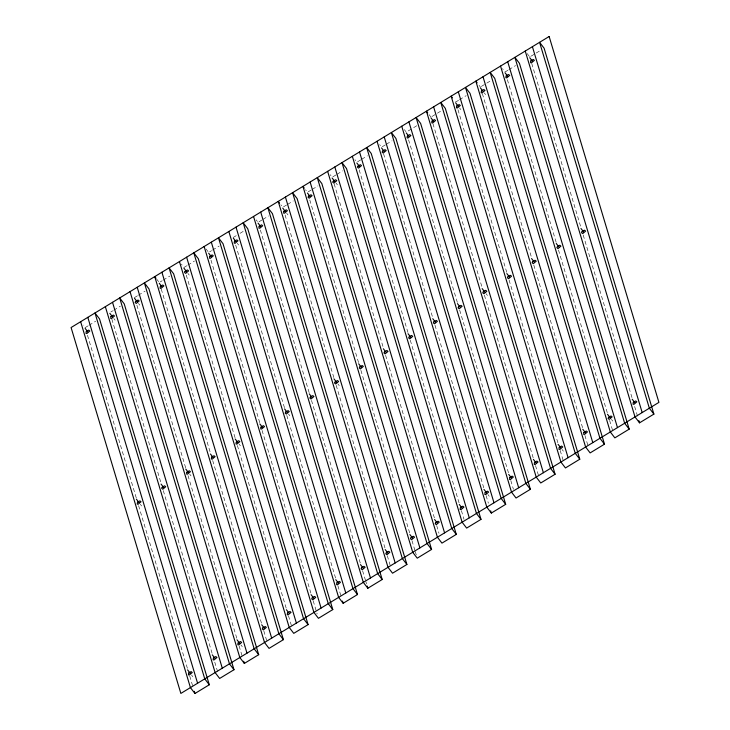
<?xml version="1.0" encoding="UTF-8"?>
<svg xmlns="http://www.w3.org/2000/svg" width="730" height="730" viewBox="0 0 730 730"><rect width="100%" height="100%" fill="white"/><g stroke="black" fill="none" stroke-linecap="round" stroke-linejoin="round"><path stroke-width="0.55" stroke-dasharray="3.65 2.74" d="M88.047 325.863L85.182 327.615L83.238 325.087M89.005 325.279L95.694 321.209M110.832 311.993L112.748 310.825M113.707 310.25L120.395 306.171M137.45 295.787L134.575 297.539L133.28 295.851M138.399 295.212L145.097 291.133M160.235 281.917L162.142 280.758M163.1 280.174L169.798 276.095M186.843 265.72L183.978 267.463L181.387 264.096M187.802 265.136L194.49 261.057M209.629 251.841L211.545 250.682M212.503 250.098L219.192 246.028M236.246 235.644L233.381 237.387L232.085 235.708M240.07 233.317L243.893 230.99M259.031 221.774L261.897 220.022M262.855 219.447L268.594 215.952M286.598 204.984L282.775 207.32L280.831 204.792M287.556 204.409L293.296 200.914M311.299 189.955L307.476 192.282L305.532 189.754M312.257 189.371L317.997 185.876M336.001 174.917L332.177 177.244L330.234 174.716M336.959 174.333L342.689 170.838M360.702 159.879L356.879 162.206L354.935 159.678M361.651 159.295L367.391 155.8M385.394 144.841L381.571 147.168L379.627 144.64M386.352 144.257L392.092 140.762M416.793 125.733L406.272 132.13L404.329 129.602M431.932 116.517L441.495 110.695M458.54 100.311L455.675 102.063L454.379 100.375M459.498 99.727L466.187 95.657M481.325 86.441L490.889 80.619M507.943 70.235L505.069 71.987L502.486 68.62M508.901 69.66L515.59 65.581M530.728 56.365L540.291 50.543M527.179 53.582L529.77 56.949M479.081 85.337L480.377 87.025M484.282 92.92L485.596 94.635M459.581 107.958L460.895 109.673M429.03 114.564L430.974 117.092M611.439 419.385L612.753 421.091M486.107 293.743L487.421 295.458M562.036 449.461L563.35 451.167M336.083 183.148L337.397 184.854M286.68 213.215L288.003 214.93M487.941 494.566L489.255 496.281M256.13 219.83L257.425 221.509M237.287 243.291L238.601 245.006M337.908 383.962L339.231 385.677M206.088 249.058L208.032 251.585M187.884 273.367L189.198 275.073M288.514 414.038L289.828 415.753M156.685 279.134L158.629 281.661M138.49 303.443L139.804 305.149M239.112 444.114L240.425 445.829M113.789 318.472L115.103 320.187M189.718 474.19L191.032 475.896M140.315 504.257L141.629 505.972M240.937 644.937L242.26 646.643M191.543 675.013L192.857 676.719M531.741 63.501L580.888 227.331M583.188 234.978L632.007 397.713M634.625 406.455L637.582 416.282M507.368 79.634L556.187 242.369M558.486 250.016L607.634 413.846M609.605 420.398L612.881 431.32M482.338 93.577L531.495 257.407M533.785 265.054L582.604 427.789M584.903 435.436L588.179 446.358M457.965 109.701L506.793 272.445M509.084 280.092L558.24 443.922M560.202 450.474L563.478 461.397M432.936 123.653L482.092 287.483M484.382 295.13L533.21 457.865M535.501 465.512L538.777 476.435M408.572 139.777L457.391 302.521M459.681 310.159L508.837 473.989M510.799 480.55L513.427 489.283M383.542 153.72L432.689 317.55M434.989 325.197L483.808 487.941M486.107 495.579L488.397 503.226M359.169 169.853L407.988 332.588M410.287 340.235L459.435 504.065M461.406 510.617L464.024 519.358M334.139 183.796L383.296 347.626M385.586 355.273L434.414 518.008M436.704 525.655L438.995 533.302M309.766 199.929L358.594 362.664M360.885 370.311L410.041 534.141M412.003 540.693L414.95 550.52M415.279 551.615L416.264 554.891M285.065 214.958L333.893 377.702M336.183 385.349L385.011 548.084M387.301 555.731L390.577 566.653M260.373 229.996L309.52 393.826M311.491 400.387L360.638 564.217M362.609 570.769L365.557 580.596M365.885 581.691L366.533 583.872M235.671 245.034L284.49 407.778M286.79 415.416L335.608 578.16M337.908 585.807L341.184 596.729M210.97 260.072L260.126 423.902M262.088 430.454L311.236 594.284M313.207 600.845L317.139 613.948M186.269 275.11L235.096 437.845M237.387 445.492L286.215 608.236M288.505 615.874L291.781 626.796M161.248 289.053L210.724 453.978M212.686 460.53L261.842 624.36M263.804 630.912L267.08 641.834M136.875 305.186L185.694 467.921M187.993 475.568L236.812 638.303M239.112 645.95L242.387 656.872M111.845 319.129L160.992 482.959M163.292 490.606L212.439 654.436M214.739 662.083L217.686 671.91M87.472 335.252L136.3 497.997M138.59 505.644L187.418 668.379M189.709 676.026L192.985 686.948"/><path stroke-width="1.09" d="M80.647 321.711L190.421 687.605L194.946 693.5L209.291 684.767L99.517 318.882L94.991 312.988L204.756 678.873L209.291 684.767M233.992 669.729L229.457 663.835L119.683 297.95L124.219 303.844L233.992 669.729L219.648 678.462L215.122 672.567L105.348 306.673M130.049 291.644L239.814 657.529L244.349 663.424L258.694 654.691L148.92 288.806L144.385 282.911L254.159 648.797L258.694 654.691M283.395 639.663L278.86 633.759L169.086 267.873L173.621 273.768L283.395 639.663L269.051 648.386L264.515 642.491L154.742 276.606L156.037 278.285M308.087 624.625L303.561 618.721L193.788 252.835L198.323 258.73L308.087 624.625L293.752 633.357L289.217 627.453L179.443 261.568M332.789 609.587L328.263 603.692L218.489 237.798L223.015 243.692L332.789 609.587L318.444 618.319L313.918 612.415L204.144 246.53M228.846 231.492L338.62 597.386L343.146 603.281L357.49 594.548L247.716 228.663L243.19 222.76L352.955 588.654L357.49 594.548M253.547 216.454L363.312 582.348L367.847 588.243L382.191 579.51L272.418 213.625L267.883 207.721L377.656 573.616L382.191 579.51M406.893 564.472L402.358 558.578L292.584 192.693L297.119 198.587L406.893 564.472L392.548 573.205L388.013 567.31L278.24 201.416L279.535 203.104M431.585 549.434L427.059 543.54L317.285 177.655L321.82 183.549L431.585 549.434L417.25 558.167L412.715 552.272L302.941 186.387L304.237 188.066M456.286 534.396L451.76 528.502L341.987 162.617L346.513 168.511L456.286 534.396L441.951 543.129L437.416 537.234L327.642 171.349M480.988 519.368L476.453 513.464L366.688 147.579L371.214 153.473L480.988 519.368L466.643 528.091L462.117 522.196L352.344 156.311M377.045 141.273L486.81 507.158L491.345 513.062L505.689 504.33L395.916 138.435L391.38 132.541L501.154 498.435L505.689 504.33M530.391 489.292L525.856 483.397L416.082 117.503L420.617 123.397L530.391 489.292L516.046 498.024L511.511 492.12L401.737 126.235M555.083 474.254L550.557 468.359L440.783 102.465L445.318 108.368L555.083 474.254L540.748 482.986L536.212 477.091L426.439 111.197L427.734 112.885M579.784 459.216L575.258 453.321L465.484 87.427L470.011 93.331L579.784 459.216L565.449 467.948L560.914 462.053L451.14 96.159L452.436 97.847M604.486 444.178L599.951 438.283L490.186 72.398L494.712 78.292L604.486 444.178L590.141 452.91L585.615 447.015L475.841 81.121L477.137 82.809M629.187 429.14L624.652 423.245L514.878 57.36L519.413 63.254L629.187 429.14L614.842 437.872L610.317 431.977L500.543 66.092M525.244 51.054L635.009 416.94L639.544 422.834L653.888 414.111L544.115 48.217L539.58 42.322L649.353 408.207L653.888 414.111M529.734 57.716L532.362 61.137M505.032 72.754L507.669 76.175M480.331 87.792L482.968 91.213M580.961 228.463L583.589 231.885M455.639 102.821L458.267 106.251M556.26 243.501L558.888 246.923M430.937 117.858L433.565 121.289M531.559 258.539L534.196 261.96M632.189 399.21L634.817 402.632M406.236 132.896L408.864 136.318M506.857 273.577L509.494 276.998M607.488 414.248L610.116 417.67M381.534 147.935L384.162 151.356M482.165 288.605L484.793 292.036M582.786 429.286L585.423 432.707M356.833 162.972L359.47 166.394M457.464 303.643L460.092 307.075M558.085 444.324L560.722 447.745M332.132 178.011L334.769 181.432M432.762 318.682L435.39 322.103M533.393 459.362L536.021 462.784M307.44 193.048L310.067 196.47M408.061 333.72L410.698 337.141M508.691 474.39L511.319 477.821M282.738 208.087L285.366 211.508M383.359 348.757L385.997 352.179M483.99 489.428L486.618 492.859M258.037 223.115L260.665 226.546M358.667 363.796L361.295 367.217M459.289 504.466L461.926 507.888M233.335 238.153L235.973 241.575M333.966 378.834L336.594 382.255M434.587 519.505L437.224 522.926M208.634 253.191L211.271 256.613M309.264 393.871L311.892 397.293M409.886 534.542L412.523 537.964M183.942 268.229L186.57 271.651M284.563 408.9L287.2 412.331M385.194 549.58L387.822 553.002M159.24 283.267L161.868 286.689M259.862 423.938L262.499 427.36M360.492 564.618L363.12 568.04M134.539 298.305L137.167 301.727M235.17 438.976L237.798 442.398M335.791 579.657L338.419 583.078M109.838 313.343L112.475 316.765M210.468 454.014L213.096 457.436M311.089 594.685L313.727 598.116M85.136 328.372L87.773 331.803M185.767 469.052L188.395 472.474M286.388 609.723L289.025 613.145M161.065 484.09L163.703 487.512M261.696 624.761L264.324 628.183M136.364 499.128L139.001 502.55M236.995 639.799L239.623 643.221M212.293 654.837L214.921 658.259M187.592 669.875L190.229 673.297M532.407 46.683L642.181 412.578M638.887 420.653L639.544 422.834M507.715 61.721L617.48 427.616M483.014 76.76L592.787 442.645M458.312 91.797L568.086 457.683M433.611 106.835L543.385 472.721M408.909 121.873L518.683 487.759M384.217 136.911L493.982 502.797M490.688 510.872L491.345 513.062M359.516 151.94L469.29 517.835M334.815 166.978L444.588 532.873M310.113 182.016L419.887 547.911M285.412 197.054L395.185 562.939M260.71 212.092L370.484 577.977M367.19 586.062L367.847 588.243M236.018 227.13L345.783 593.015M342.489 601.091L343.146 603.281M211.317 242.168L321.09 608.053M186.615 257.197L296.389 623.091M161.914 272.235L271.688 638.13M137.213 287.273L246.986 653.167M243.692 661.243L244.349 663.424M112.52 302.311L222.285 668.196M87.819 317.349L197.593 683.234M194.299 691.319L194.946 693.5M86.295 331.529L85.976 333.345L86.888 333.51L89.799 331.009L88.658 330.097L86.295 331.529M110.996 316.501L110.668 318.307L111.59 318.472L114.501 315.98L113.36 315.059L110.996 316.501M135.689 301.463L135.141 302.512L136.282 303.434L139.193 300.942L138.052 300.021L135.689 301.463M160.39 286.425L160.071 288.231L160.983 288.396L163.894 285.904L162.754 284.983L160.39 286.425M185.091 271.387L184.544 272.445L185.685 273.358L188.596 270.866L187.455 269.945L185.091 271.387M209.793 256.349L209.474 258.155L210.386 258.32L213.297 255.829L212.156 254.907L209.793 256.349M234.494 241.311L234.166 243.117L235.087 243.282L237.998 240.79L236.858 239.878L234.494 241.311M259.187 226.273L258.867 228.079L259.78 228.253L262.69 225.752L261.559 224.84L259.187 226.273M283.888 211.235L283.568 213.05L284.481 213.215L287.392 210.714L286.251 209.802L283.888 211.235M137.523 502.286L137.204 504.092L138.116 504.257L141.027 501.765L139.886 500.844L137.523 502.286M308.589 196.206L308.042 197.255L309.182 198.177L312.093 195.686L310.953 194.764L308.589 196.206M162.224 487.248L161.677 488.297L162.808 489.219L165.719 486.727L164.588 485.806L162.224 487.248M333.291 181.168L332.743 182.217L333.884 183.139L336.795 180.648L335.654 179.726L333.291 181.168M186.916 472.21L186.597 474.016L187.51 474.181L190.421 471.689L189.28 470.768L186.916 472.21M357.992 166.13L357.445 167.179L358.585 168.101L361.496 165.61L360.355 164.688L357.992 166.13M211.618 457.172L211.298 458.978L212.211 459.143L215.122 456.651L213.981 455.73L211.618 457.172M382.693 151.092L382.146 152.15L383.277 153.063L386.188 150.572L385.057 149.65L382.693 151.092M236.319 442.134L236 443.94L236.912 444.105L239.823 441.613L238.683 440.692L236.319 442.134M407.386 136.054L407.066 137.861L407.979 138.025L410.89 135.534L409.749 134.612L407.386 136.054M261.021 427.096L260.701 428.902L261.614 429.067L264.525 426.576L263.384 425.663L261.021 427.096M432.087 121.016L431.768 122.822L432.68 122.996L435.591 120.496L434.45 119.583L432.087 121.016M285.722 412.058L285.174 413.116L286.306 414.038L289.226 411.537L288.085 410.625L285.722 412.058M456.788 105.978L456.469 107.794L457.382 107.958L460.292 105.458L459.152 104.545L456.788 105.978M310.414 397.02L309.867 398.078L311.007 399L313.918 396.499L312.778 395.587L310.414 397.02M481.49 90.949L481.17 92.756L482.083 92.92L484.994 90.429L483.853 89.507L481.49 90.949M335.116 381.991L334.568 383.04L335.709 383.962L338.62 381.471L337.479 380.549L335.116 381.991M188.751 673.033L188.422 674.839L189.344 675.004L192.255 672.512L191.114 671.591L188.751 673.033M506.191 75.911L505.863 77.718L506.775 77.882L509.686 75.391L508.555 74.469L506.191 75.911M359.817 366.953L359.269 368.002L360.41 368.924L363.321 366.433L362.18 365.511L359.817 366.953M213.443 657.995L213.124 659.801L214.036 659.966L216.947 657.474L215.806 656.553L213.443 657.995M530.883 60.873L530.564 62.68L531.476 62.844L534.387 60.353L533.247 59.431L530.883 60.873M384.518 351.915L383.971 352.964L385.112 353.886L388.022 351.395L386.882 350.473L384.518 351.915M238.144 642.957L237.825 644.763L238.737 644.928L241.648 642.436L240.508 641.515L238.144 642.957M409.22 336.877L408.672 337.935L409.813 338.848L412.724 336.357L411.583 335.435L409.22 336.877M262.846 627.919L262.298 628.977L263.439 629.89L266.35 627.398L265.209 626.477L262.846 627.919M433.912 321.839L433.365 322.897L434.505 323.81L437.416 321.319L436.275 320.397L433.912 321.839M287.547 612.881L287.228 614.687L288.14 614.852L291.051 612.361L289.91 611.448L287.547 612.881M458.613 306.801L458.066 307.859L459.207 308.781L462.117 306.281L460.977 305.368L458.613 306.801M312.248 597.843L311.701 598.901L312.841 599.823L315.752 597.322L314.612 596.41L312.248 597.843M483.315 291.763L482.767 292.821L483.908 293.743L486.819 291.243L485.678 290.33L483.315 291.763M336.95 582.805L336.621 584.62L337.534 584.785L340.445 582.284L339.313 581.372L336.95 582.805M508.016 276.734L507.469 277.783L508.609 278.705L511.52 276.214L510.38 275.292L508.016 276.734M361.642 567.776L361.095 568.825L362.235 569.747L365.146 567.256L364.005 566.334L361.642 567.776M532.717 261.696L532.17 262.745L533.311 263.667L536.221 261.176L535.081 260.254L532.717 261.696M386.343 552.738L385.796 553.787L386.937 554.709L389.847 552.218L388.707 551.296L386.343 552.738M557.41 246.658L556.862 247.707L558.003 248.629L560.914 246.138L559.782 245.216L557.41 246.658M411.045 537.7L410.497 538.749L411.638 539.671L414.549 537.18L413.408 536.258L411.045 537.7M582.111 231.62L581.564 232.669L582.704 233.591L585.615 231.1L584.474 230.178L582.111 231.62M435.746 522.662L435.199 523.72L436.339 524.633L439.25 522.142L438.109 521.22L435.746 522.662M460.447 507.624L460.119 509.43L461.031 509.595L463.942 507.104L462.811 506.182L460.447 507.624M485.14 492.586L484.82 494.392L485.733 494.566L488.644 492.066L487.503 491.153L485.14 492.586M509.841 477.548L509.522 479.364L510.434 479.528L513.345 477.028L512.205 476.115L509.841 477.548M534.542 462.519L534.223 464.326L535.136 464.49L538.046 461.999L536.906 461.077L534.542 462.519M559.244 447.481L558.924 449.288L559.837 449.452L562.748 446.961L561.607 446.039L559.244 447.481M583.945 432.443L583.617 434.25L584.529 434.414L587.44 431.923L586.309 431.001L583.945 432.443M608.637 417.405L608.09 418.454L609.231 419.376L612.142 416.885L611.001 415.963L608.637 417.405M633.339 402.367L633.019 404.174L633.932 404.338L636.843 401.847L635.702 400.925L633.339 402.367M549.142 36.5L71.084 327.533L180.857 693.427L658.916 402.385L549.142 36.5"/></g></svg>
